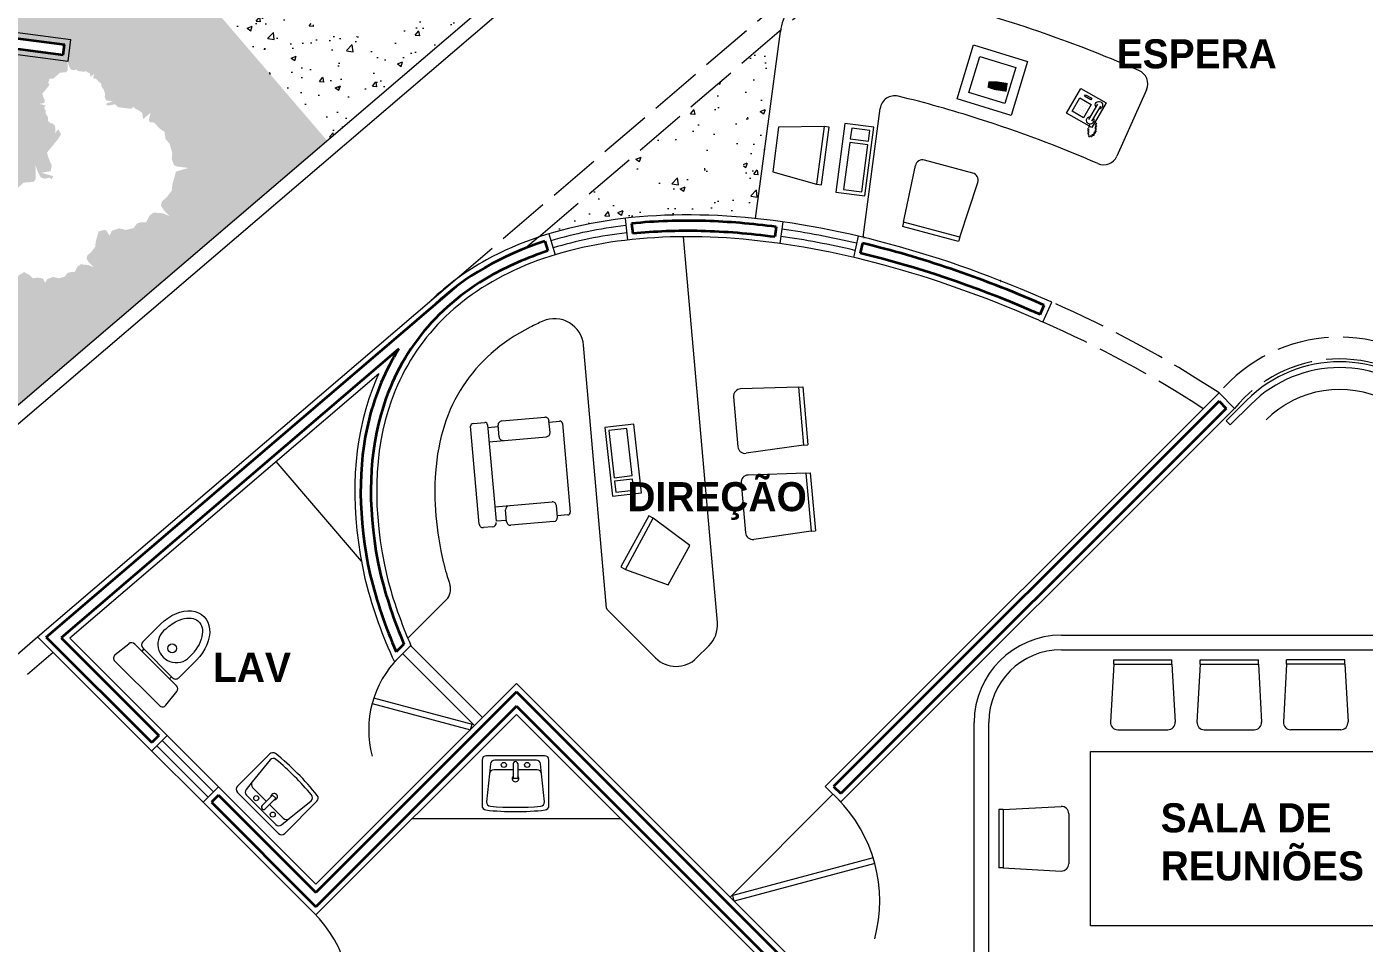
# Model space of a CAD drawing. Header units: millimetres. Extents: x 204 to 540, y 123 to 306.
# Drawn here: x 253.48 to 262.68, y 145.47 to 151.77 of the extents above; entities that cross this region are included whole.
import ezdxf

# ---------------------------------------------------------------- set-up
doc = ezdxf.new("R2010")
doc.units = ezdxf.units.MM
doc.header["$LTSCALE"] = 0.03
doc.linetypes.add('ACAD_ISO02W100', pattern=[15, 12, -3])
for name, color, linetype, lineweight in [('Banquetas', 253, 'Continuous', 0), ('Detalles de pisos', 40, 'Continuous', 0), ('Muebles', 200, 'Continuous', 0), ('mueblesmadera', 42, 'Continuous', 0), ('mueblessanitarios', 122, 'Continuous', 0), ('Muro carga', 150, 'Continuous', 35), ('Muros', 254, 'Continuous', 0), ('Proyeccion Trabes', 7, 'ACAD_ISO02W100', 0), ('Puertas', 22, 'Continuous', 0), ('sillonlobbie', 202, 'Continuous', 0), ('Ventanas', 121, 'Continuous', 0), ('Áreas verdes', 72, 'Continuous', 0)]:
    doc.layers.add(name, color=color, linetype=linetype, lineweight=lineweight)
doc.styles.get("Standard").update_dxf_attribs({"font": ''})
doc.styles.get('Standard').set_extended_font_data('Copperplate Gothic Bold', bold=True)
pattern_1 = [(50, (0.99555, -2.28306), (0.36436934, -0.03187817), [0.0381, -0.4191]), (355, (0.99555, -2.28306), (-0.07048565, 0.3821133), [0.03048, -0.33528]), (100.451, (1.0259, -2.2857), (0.293885, 0.35023338), [0.03238, -0.35618]), (46.1842, (0.99555, -2.18146), (0.5421581, -0.08408466), [0.05715, -0.62865]), (96.6356, (1.0407, -2.18847), (0.4748085, 0.4948511), [0.04857, -0.53427]), (351.184, (0.99555, -2.18146), (0.4748092, 0.4948502), [0.04572, -0.50292]), (21, (1.04635, -2.20686), (0.30322976, -0.20453104), [0.0381, -0.4191]), (326, (1.04635, -2.20686), (0.12360406, 0.36837593), [0.03048, -0.33528]), (71.4514, (1.0716, -2.2239), (0.426833, 0.1638457), [0.03238, -0.35618]), (37.5, (0.99555, -2.28306), (0.006177207, 0.16911008), [0, -0.331216, 0, -0.34036, 0, -0.33655]), (7.5, (0.99555, -2.28306), (0.13363933, 0.20036115), [0, -0.194056, 0, -0.323596, 0, -0.12827]), (327.5, (0.88226, -2.28306), (0.27118119, -0.01145749), [0, -0.127, 0, -0.39624, 0, -0.52578]), (317.5, (0.83146, -2.28306), (0.29625836, 0.05085298), [0, -0.1651, 0, -0.263144, 0, -0.37338])]

# ---------------------------------------------------------------- blocks, each defined once
blk = doc.blocks.new('A$C74F00692')
at = {"layer": 'mueblessanitarios'}
for p, q in [((0.43, 0.3733), (0.03, 0.3733)), ((0, 0.3433), (0, 0.0298)), ((0.0581, 0.3165), (0.0509, 0.2495)), ((0.215, 0.2763), (0.0807, 0.2763)), ((0.23, 0.3433), (0.0879, 0.3433)), ((0.215, 0.3198), (0.215, 0.2163)), ((0.3721, 0.3433), (0.23, 0.3433)), ((0.245, 0.3198), (0.245, 0.2163)), ((0.3793, 0.2763), (0.245, 0.2763)), ((0.4091, 0.2495), (0.4019, 0.3165)), ((0.46, 0.0298), (0.46, 0.3433)), ((0.0509, 0.2495), (0.03, 0.0556)), ((0.245, 0.2163), (0.215, 0.2163)), ((0.43, 0.0556), (0.4091, 0.2495))]:
    blk.add_line(p, q, dxfattribs=at)
for centre in [(0.15, 0.3098), (0.31, 0.3098)]:
    blk.add_circle(centre, 0.0175, dxfattribs=at)
for centre, radius, start, end in [((0.03, 0.3433), 0.03, 90, 180), ((0.43, 0.3433), 0.03, 0, 90), ((0.0807, 0.2463), 0.03, 90, 173.8494), ((0.0879, 0.3133), 0.03, 90, 173.8494), ((0.23, 0.3182), 0.0151, 353.69031, 186.30969), ((0.3721, 0.3133), 0.03, 6.1506, 90), ((0.3793, 0.2463), 0.03, 6.1506, 90), ((0.23, 0.2163), 0.0225, 131.81031, 48.18969), ((0.03, 0.0298), 0.03, 180, 263.40286), ((0.06, 0.0556), 0.03, 180, 265.0621), ((0.23, 2.0233), 2.005, 265.0621, 274.9379), ((0.4, 0.0556), 0.03, 274.9379, 0), ((0.43, 0.0298), 0.03, 276.59714, 0), ((0.23, 1.7591), 1.7708, 263.40286, 276.59714)]:
    blk.add_arc(centre, radius, start, end, dxfattribs=at)
blk = doc.blocks.new('A$C0F984F58')
at = {"layer": 'mueblessanitarios'}
for p, q in [((0.3227, 0.5702), (0.2007, 0.4482)), ((0.0112, 0.3595), (0.1055, 0.435)), ((0.4327, 0.1454), (0.1454, 0.4327)), ((0.2078, 0.3987), (0.1936, 0.3846)), ((0.4058, 0.2007), (0.2007, 0.4058)), ((0.0087, 0.3149), (0.3149, 0.0087)), ((0.5702, 0.3227), (0.4482, 0.2007)), ((0.3987, 0.2078), (0.3846, 0.1936)), ((0.3595, 0.0112), (0.435, 0.1055))]:
    blk.add_line(p, q, dxfattribs=at)
blk.add_circle((0.4029, 0.4029), 0.03, dxfattribs=at)
for centre, radius, start, end in [((0.4312, 0.4312), 0.1268, 125.22188, 324.77812), ((0.1242, 0.4115), 0.03, 45, 128.65981), ((0.2219, 0.427), 0.03, 135, 225), ((0.03, 0.3361), 0.03, 128.65981, 225), ((0.427, 0.2219), 0.03, 225, 315), ((0.4115, 0.1242), 0.03, 321.34019, 45), ((0.3361, 0.03), 0.03, 225, 321.34019)]:
    blk.add_arc(centre, radius, start, end, dxfattribs=at)
at = {"layer": 'mueblessanitarios', "extrusion": (0, 0, -1)}
blk.add_ellipse((0.4464, 0.4464), major_axis=(0.175, 0.175), ratio=0.707131, start_param=4.712389, end_param=7.853982, dxfattribs=at)
at = {"layer": 'mueblessanitarios'}
blk.add_open_spline([(0.3581, 0.5348), (0.3855, 0.5623), (0.4184, 0.5841), (0.4987, 0.6159), (0.5427, 0.6135), (0.5956, 0.5841), (0.6111, 0.5578), (0.6104, 0.4757), (0.5898, 0.4219), (0.5471, 0.3708), (0.5411, 0.3643), (0.5348, 0.3581)], degree=3, knots=[4.712389, 4.712389, 4.712389, 4.712389, 5.260928, 5.260928, 6.083572, 6.083572, 6.906217, 6.906217, 7.728861, 7.728861, 7.853982, 7.853982, 7.853982, 7.853982], dxfattribs=at)
blk = doc.blocks.new('RECTANG')
for p, q in [((1, 1), (0, 1)), ((0, 1), (0, 0)), ((1, 0), (1, 1)), ((0, 0), (1, 0))]:
    blk.add_line(p, q)
blk = doc.blocks.new('KEYBOARD', base_point=(60, 294))
for p, xscale, yscale, zscale in [((60, 294), 19, 8, 19), ((61, 295), 13, 5, 13), ((75, 295), 3, 5, 3)]:
    blk.add_blockref('RECTANG', p, dxfattribs=dict(xscale=xscale, yscale=yscale, zscale=zscale))
blk = doc.blocks.new('A$C40C91C8C')
at = {"layer": 'sillonlobbie'}
for p, q in [((0.0053, 0.4759), (0.4379, 0.9086)), ((0.4634, 0.9086), (0.5143, 0.8577)), ((0.5206, 0.8641), (0.4634, 0.8068)), ((0.5588, 0.8641), (0.7687, 0.6542)), ((0.7432, 0.4888), (0.4634, 0.7687)), ((0.7687, 0.616), (0.7114, 0.5588)), ((0.7623, 0.6097), (0.8132, 0.5588)), ((0.8577, 0.5652), (0.9022, 0.5206)), ((0.0562, 0.3996), (0.0053, 0.4505)), ((0.107, 0.4505), (0.0498, 0.3932)), ((0.425, 0.1706), (0.1452, 0.4505)), ((0.2597, 0.1452), (0.0498, 0.3551)), ((0.3551, 0.2024), (0.2978, 0.1452)), ((0.3551, 0.1007), (0.3042, 0.1516)), ((0.3996, 0.0053), (0.3424, 0.0625))]:
    blk.add_line(p, q, dxfattribs=at)
at = {"layer": 'sillonlobbie', "ltscale": 0.05}
for p, q in [((0.3424, 0.088), (0.8132, 0.5588)), ((0.9022, 0.4825), (0.425, 0.0053))]:
    blk.add_line(p, q, dxfattribs=at)
at = {"layer": 'sillonlobbie'}
for centre, radius, start, end in [((0.4507, 0.8959), 0.018, 45, 135), ((0.5397, 0.845), 0.027, 45, 135), ((0.4825, 0.7878), 0.027, 135, 225), ((0.7496, 0.6351), 0.027, 315, 45), ((0.6924, 0.5779), 0.027, 225, 315), ((0.8386, 0.5461), 0.027, 45, 135), ((0.018, 0.4632), 0.018, 135, 225), ((0.8832, 0.5016), 0.027, 315, 45), ((0.0689, 0.3742), 0.027, 135, 225), ((0.1261, 0.4314), 0.027, 45, 135), ((0.336, 0.2215), 0.027, 315, 45), ((0.2788, 0.1643), 0.027, 225, 315), ((0.3551, 0.0752), 0.018, 135, 225), ((0.4123, 0.018), 0.018, 225, 315)]:
    blk.add_arc(centre, radius, start, end, dxfattribs=at)
blk = doc.blocks.new('DIGITIZE')
for p, q in [((0, 16), (0, 0)), ((16, 16), (0, 16)), ((16, 0), (16, 16)), ((2.666667, 13.333333), (2.666667, 2.666667)), ((13.333333, 13.333333), (2.666667, 13.333333)), ((13.333333, 2.666667), (13.333333, 13.333333)), ((0, 0), (16, 0)), ((2.666667, 2.666667), (13.333333, 2.666667))]:
    blk.add_line(p, q)
blk.add_lwpolyline([(9.161793, 9.256161, 2.5, 1.75, 0), (7.182818, 9.545396, 1.75, 1.75, 0)], format="xyseb")
at = {"const_width": 2.5}
blk.add_lwpolyline([(12.625, 8.75), (9.161793, 9.256161)], dxfattribs=at)
blk.add_circle((7.924934, 9.436933), 0.5)
blk = doc.blocks.new('FNPHONE')
for p, q in [((-7.287295, 6.539472), (-7.287295, 1.539472)), ((-6.287295, 6.539472), (-6.287295, 1.539472)), ((-3.872666, 4.847341), (-3.872666, 4.847341)), ((-3.872666, 3.909841), (-3.872666, 3.909841)), ((-2.935166, 4.847341), (-2.935166, 4.847341)), ((-2.935166, 3.909841), (-2.935166, 3.909841)), ((-1.997666, 4.847341), (-1.997666, 4.847341)), ((-1.997666, 3.909841), (-1.997666, 3.909841)), ((-9.102528, 0.223208), (-9.702528, 0.023208)), ((-8.902528, 0.623208), (-9.502528, 0.423208)), ((-8.702528, 1.023208), (-9.302528, 0.823208)), ((-8.502528, 1.423208), (-9.102528, 1.223208)), ((-8.302528, 1.823208), (-8.902528, 1.623208)), ((-7.14169, 0.561087), (-7.502528, -0.576792)), ((-3.872666, 2.972341), (-3.872666, 2.972341)), ((-3.872666, 2.034841), (-3.872666, 2.034841)), ((-2.935166, 2.972341), (-2.935166, 2.972341)), ((-2.935166, 2.034841), (-2.935166, 2.034841)), ((-1.997666, 2.972341), (-1.997666, 2.972341)), ((-1.997666, 2.034841), (-1.997666, 2.034841)), ((-9.302528, -0.176792), (-9.902528, -0.376792)), ((-9.302528, -0.576792), (-9.902528, -0.776792)), ((-9.302528, -0.976792), (-9.902528, -1.176792)), ((-9.302528, -1.376792), (-9.902528, -1.576792)), ((-9.102528, -1.776792), (-9.702528, -1.976792)), ((-8.902528, -2.176792), (-9.502528, -2.376792)), ((-8.431886, -2.461597), (-9.031886, -2.661597)), ((-7.902528, -1.976792), (-8.502528, -2.176792)), ((-7.702528, -1.576792), (-8.302528, -1.776792)), ((-7.502528, -1.176792), (-8.102528, -1.376792)), ((-7.302528, -0.776792), (-7.902528, -0.976792))]:
    blk.add_line(p, q)
for centre, start, end in [((-6.787295, 6.539472), 298.491464, 241.508536), ((-6.787295, 1.539472), 118.491464, 61.508536)]:
    blk.add_arc(centre, 1.048157, start, end)
for p, xscale, yscale, zscale in [((-8.205282, 0), 8.205282, 8.104073, 8.205282), ((-4.810166, 1.253591), 3.75, 4.375, 3.75), ((-4.028916, 6.722341), 2.03125, 0.46875, 2.03125)]:
    blk.add_blockref('RECTANG', p, dxfattribs=dict(xscale=xscale, yscale=yscale, zscale=zscale))

msp = doc.modelspace()

# ---------------------------------------------------------------- hatches: boundary and pattern name
at = {"layer": 'Áreas verdes', "ltscale": 0.05}
h = msp.add_hatch(dxfattribs=at)
h.set_pattern_fill('AR-CONC,_O', color=256, scale=0.002)
h.set_pattern_definition(pattern_1)
h.paths.add_polyline_path([(258.7181, 156.4828), (257.9141, 156.5891), (257.3407, 156.0156), (258.0307, 155.9244), (258.011, 155.7757), (257.207, 155.882), (256.6335, 155.3085), (257.3236, 155.2173), (257.3039, 155.0686), (256.4999, 155.1749), (255.9264, 154.6014), (256.3155, 154.55, -0.324125), (257.4223, 154.8909, -1.339996), (258.5388, 154.9785, -0.579608), (258.0773, 153.7898, -0.365372), (257.1043, 152.9692, -0.29479), (256.5563, 152.3022, -1.236192), (255.1825, 152.9473), (254.3786, 153.0535), (253.8051, 152.4801), (254.4952, 152.3888), (254.4755, 152.2401), (255.5473, 150.9878), (260.0921, 154.8774)])
h.paths.add_polyline_path([(255.7986, 153.6664), (255.0857, 153.7607), (254.5122, 153.1872), (255.2023, 153.0959), (255.1826, 152.9475, -0.14272), (255.5315, 153.2059, -0.172212)], flags=17)
h.paths.add_polyline_path([(256.2276, 154.4103), (255.7928, 154.4678), (255.2193, 153.8943), (255.9094, 153.8031), (255.9011, 153.7403, -0.076532), (256.1248, 153.8329, -0.151934)], flags=17)
h = msp.add_hatch(dxfattribs=at)
h.set_pattern_fill('AR-CONC,_O', color=256, scale=0.002)
h.set_pattern_definition(pattern_1)
edge = h.paths.add_edge_path()
edge.add_line((254.4755, 152.2401), (253.6715, 152.3464))
edge.add_line((253.6715, 152.3464), (253.098, 151.773))
edge.add_line((253.098, 151.773), (253.0043, 151.7854))
edge.add_line((253.0043, 151.7854), (252.9687, 151.7497))
edge.add_line((252.9687, 151.7497), (253.7432, 151.6473))
edge.add_line((253.7432, 151.6473), (253.734, 151.5779))
edge.add_line((253.734, 151.5779), (252.9063, 151.6874))
edge.add_line((252.9063, 151.6874), (252.2972, 151.0783))
edge.add_line((252.2972, 151.0783), (253.0809, 150.9746))
edge.add_line((253.0809, 150.9746), (253.0613, 150.8259))
edge.add_line((253.0613, 150.8259), (252.2573, 150.9322))
edge.add_line((252.2573, 150.9322), (251.6838, 150.3588))
edge.add_line((251.6838, 150.3588), (252.3738, 150.2675))
edge.add_line((252.3738, 150.2675), (252.3582, 150.1494))
edge.add_arc((252.6066, 149.5762), 0.6247, -74.17725, 113.42869, ccw=False)
edge.add_ellipse((251.8563, 148.9137), major_axis=(-0.7503, -0.6626), ratio=0.823419, start_angle=449.53216, end_angle=496.89337, ccw=False)
edge.add_line((252.3958, 148.2905), (255.5473, 150.9878))
edge.add_line((255.5473, 150.9878), (254.4755, 152.2401))
h.paths.add_polyline_path([(253.9952, 151.3808), (253.9988, 151.3571), (254.0131, 151.339), (254.022, 151.3084), (254.0202, 151.2875), (254.0273, 151.268), (254.0345, 151.2624), (254.0774, 151.2568), (254.0345, 151.2443), (254.0314, 151.233), (254.045, 151.2283), (254.0914, 151.2366), (254.1128, 151.2171), (254.2021, 151.206), (254.22, 151.2199), (254.2271, 151.2088), (254.2593, 151.1921), (254.2772, 151.1781), (254.2843, 151.1363), (254.3343, 151.1781), (254.3236, 151.128), (254.3307, 151.114), (254.3593, 151.1113), (254.3986, 151.0695), (254.4308, 151.0472), (254.4379, 150.9998), (254.4665, 150.9636), (254.4843, 150.9023), (254.4808, 150.8605), (254.4951, 150.8215), (254.5094, 150.8103), (254.5951, 150.7992), (254.5094, 150.7741), (254.4843, 150.6821), (254.4808, 150.6431), (254.4486, 150.6013), (254.4129, 150.5679), (254.4058, 150.54), (254.4308, 150.5038), (254.4665, 150.4676), (254.42, 150.4871), (254.3557, 150.4927), (254.3272, 150.4704), (254.3057, 150.4258), (254.27, 150.4258), (254.2414, 150.4174), (254.22, 150.3868), (254.1664, 150.3728), (254.12, 150.384), (254.07, 150.3673), (254.0521, 150.3338), (254.0307, 150.3701), (254.0159, 150.3729), (253.9775, 150.3617), (253.9575, 150.2882), (253.9547, 150.257), (253.929, 150.2235), (253.9004, 150.1968), (253.8947, 150.1745), (253.9147, 150.1455), (253.9433, 150.1165), (253.9061, 150.1321), (253.8547, 150.1366), (253.8318, 150.1188), (253.8147, 150.0831), (253.7861, 150.0831), (253.7632, 150.0764), (253.7461, 150.0519), (253.7032, 150.0407), (253.666, 150.0496), (253.626, 150.0363), (253.6117, 150.0095), (253.5946, 150.0385), (253.5603, 150.0452), (253.526, 150.0407), (253.5032, 150.063), (253.466, 150.0831), (253.4289, 150.0608), (253.4117, 150.0274), (253.4117, 150.0764), (253.406, 150.1165), (253.3803, 150.1388), (253.3574, 150.1388), (253.3317, 150.1678), (253.3288, 150.2101), (253.3031, 150.2525), (253.306, 150.2815), (253.2888, 150.3082), (253.3031, 150.3372), (253.2374, 150.355), (253.2888, 150.364), (253.2945, 150.3952), (253.2774, 150.4353), (253.2688, 150.4665), (253.3288, 150.5401), (253.346, 150.5668), (253.3345, 150.5891), (253.3488, 150.6337), (253.3774, 150.6314), (253.3974, 150.6381), (253.4374, 150.676), (253.4631, 150.6983), (253.5289, 150.7028), (253.546, 150.7228), (253.546, 150.7786), (253.5432, 150.8187), (253.5603, 150.7741), (253.5803, 150.734), (253.606, 150.7251), (253.6432, 150.7318), (253.6552, 150.7209), (253.6663, 150.7434), (253.5841, 150.7657), (253.6484, 150.7769), (253.6556, 150.8159), (253.6342, 150.866), (253.6234, 150.9051), (253.6985, 150.997), (253.7199, 151.0304), (253.7031, 151.0631), (253.6916, 151.0562), (253.6808, 151.0353), (253.6808, 151.066), (253.6773, 151.091), (253.6612, 151.105), (253.6469, 151.105), (253.6308, 151.1231), (253.629, 151.1496), (253.613, 151.176), (253.6147, 151.1941), (253.604, 151.2109), (253.613, 151.229), (253.5719, 151.2401), (253.604, 151.2457), (253.6076, 151.2652), (253.5969, 151.2903), (253.5915, 151.3098), (253.629, 151.3557), (253.6398, 151.3725), (253.6326, 151.3864), (253.6415, 151.4143), (253.6594, 151.4129), (253.6719, 151.417), (253.6969, 151.4407), (253.713, 151.4547), (253.7541, 151.4575), (253.7648, 151.47), (253.7648, 151.5048), (253.763, 151.5299), (253.7737, 151.502), (253.7862, 151.477), (253.8023, 151.4714), (253.8255, 151.4756), (253.8362, 151.4658), (253.8809, 151.4602), (253.8898, 151.4672), (253.8934, 151.4616), (253.918, 151.4489), (253.922, 151.4254), (253.947, 151.4463), (253.9416, 151.4212), (253.9452, 151.4143), (253.9595, 151.4129), (253.9791, 151.392)], flags=16)
h.paths.add_polyline_path([(253.8148, 151.2568), (253.8148, 151.2485), (253.8094, 151.2526)], flags=0)
h.paths.add_polyline_path([(254.07, 150.7992), (254.07, 150.7825), (254.0592, 150.7908)], flags=0)
h.paths.add_polyline_path([(253.626, 150.3818), (253.626, 150.3684), (253.6175, 150.3751)], flags=0)
edge = h.paths.add_edge_path()
edge.add_ellipse((251.8563, 148.9137), major_axis=(-0.7503, -0.6626), ratio=0.823419, start_angle=390.45107, end_angle=448.30488, ccw=False)
edge.add_arc((251.1061, 148.2511), 0.4399, 267.48613, 329.74006, ccw=False)
edge.add_ellipse((250.3341, 147.4364), major_axis=(-0.772, -0.8147), ratio=0.36167, start_angle=407.26789, end_angle=494.74298, ccw=False)
edge.add_arc((249.562, 146.6217), 0.468, -99.58286, 6.96638, ccw=False)
edge.add_ellipse((248.8879, 146.0895), major_axis=(-0.6742, -0.5322), ratio=0.455109, start_angle=233.42545, end_angle=486.57455, ccw=False)
edge.add_arc((249.562, 146.6217), 0.468, 86.11349, 176.16577, ccw=False)
edge.add_ellipse((250.3341, 147.4364), major_axis=(-0.772, -0.8147), ratio=0.36167, start_angle=225.25702, end_angle=312.73211, ccw=False)
edge.add_arc((251.1061, 148.2511), 0.4399, 113.15854, 185.59375, ccw=False)
edge.add_ellipse((251.8563, 148.9137), major_axis=(-0.7503, -0.6626), ratio=0.823419, start_angle=326.24663, end_angle=329.54893, ccw=False)
edge.add_line((250.9294, 148.706), (250.136, 148.8109))
edge.add_line((250.136, 148.8109), (249.5625, 148.2374))
edge.add_line((249.5625, 148.2374), (250.2525, 148.1462))
edge.add_line((250.2525, 148.1462), (250.2329, 147.9975))
edge.add_line((250.2329, 147.9975), (249.4288, 148.1038))
edge.add_line((249.4288, 148.1038), (248.8554, 147.5303))
edge.add_line((248.8554, 147.5303), (249.5454, 147.4391))
edge.add_line((249.5454, 147.4391), (249.5258, 147.2904))
edge.add_line((249.5258, 147.2904), (248.7217, 147.3967))
edge.add_line((248.7217, 147.3967), (248.1483, 146.8232))
edge.add_line((248.1483, 146.8232), (248.8383, 146.732))
edge.add_line((248.8383, 146.732), (248.8186, 146.5833))
edge.add_line((248.8186, 146.5833), (248.0146, 146.6896))
edge.add_line((248.0146, 146.6896), (247.4412, 146.1161))
edge.add_line((247.4412, 146.1161), (248.1312, 146.0249))
edge.add_line((248.1312, 146.0249), (248.1115, 145.8762))
edge.add_line((248.1115, 145.8762), (247.3075, 145.9825))
edge.add_line((247.3075, 145.9825), (247.1168, 145.7917))
edge.add_arc((239.7904, 147.7638), 7.5871, 341.22728, 344.93425, ccw=False)
edge.add_arc((247.7997, 147.855), 2.664, 251.94164, 306.57916)
edge.add_line((249.3873, 145.7157), (252.3795, 148.2765))
edge = h.paths.add_edge_path()
edge.add_ellipse((251.8563, 148.9137), major_axis=(-0.7503, -0.6626), ratio=0.823419, start_angle=275.481, end_angle=316.61951, ccw=False)
edge.add_line((251.2416, 149.4653), (250.8431, 149.518))
edge.add_line((250.8431, 149.518), (250.2696, 148.9445))
edge.add_line((250.2696, 148.9445), (250.9363, 148.8564))
edge = h.paths.add_edge_path()
edge.add_line((252.308, 150.1249), (251.5502, 150.2251))
edge.add_line((251.5502, 150.2251), (250.9767, 149.6517))
edge.add_line((250.9767, 149.6517), (251.3915, 149.5968))
edge.add_ellipse((251.8563, 148.9137), major_axis=(-0.7503, -0.6626), ratio=0.823419, start_angle=223.10663, end_angle=264.04854, ccw=False)
edge.add_arc((252.6066, 149.5762), 0.6247, 118.55901, 157.07586, ccw=False)
h.paths.add_polyline_path([(247.1168, 145.7917), (246.8973, 145.5723, -0.007053), (246.8327, 145.3727, 0.014081), (246.9739, 145.3222, 0.016176)])
h.paths.add_polyline_path([(246.8973, 145.5723), (246.7371, 145.412, 0.009701), (246.8327, 145.3727, 0.007053)])
h = msp.add_hatch(dxfattribs=at)
h.set_pattern_fill('AR-CONC,_O', color=256, scale=0.002)
h.set_pattern_definition(pattern_1)
edge = h.paths.add_edge_path()
edge.add_arc((259.0606, 151.6843), 0.4, 170.82175, 172.38786, ccw=False)
edge.add_line((258.6657, 151.7481), (257.9533, 151.1383))
edge.add_line((257.9533, 151.1383), (257.9553, 151.138))
edge.add_line((257.9553, 151.138), (257.9437, 151.1145))
edge.add_line((257.9437, 151.1145), (257.9813, 151.0984))
edge.add_line((257.9813, 151.0984), (257.9815, 151.075))
edge.add_line((257.9815, 151.075), (258.0168, 151.0518))
edge.add_line((258.0168, 151.0518), (257.982, 151.0048))
edge.add_line((257.982, 151.0048), (257.9924, 150.9882))
edge.add_arc((258.0374, 150.9444), 0.0628, 77.6509, 135.8542, ccw=False)
edge.add_line((258.0509, 151.0058), (258.0441, 151.0193))
edge.add_line((258.0441, 151.0193), (258.0442, 151.0454))
edge.add_line((258.0442, 151.0454), (258.0809, 151.0506))
edge.add_line((258.0809, 151.0506), (258.0841, 151.0809))
edge.add_line((258.0841, 151.0809), (258.1217, 151.0788))
edge.add_line((258.1217, 151.0788), (258.1302, 151.0986))
edge.add_line((258.1302, 151.0986), (258.1835, 151.0912))
edge.add_line((258.1835, 151.0912), (258.1741, 151.0786))
edge.add_line((258.1741, 151.0786), (258.1813, 151.0535))
edge.add_line((258.1813, 151.0535), (258.1552, 151.0536))
edge.add_line((258.1552, 151.0536), (258.1572, 151.0127))
edge.add_line((258.1572, 151.0127), (258.1362, 151.0023))
edge.add_line((258.1362, 151.0023), (258.1309, 150.9605))
edge.add_line((258.1309, 150.9605), (258.0961, 150.9669))
edge.add_arc((258.0358, 150.945), 0.0641, -65.3908, 19.89596, ccw=False)
edge.add_line((258.0625, 150.8867), (258.0662, 150.8819))
edge.add_line((258.0662, 150.8819), (258.072, 150.8802))
edge.add_line((258.072, 150.8802), (258.1188, 150.8805))
edge.add_line((258.1188, 150.8805), (258.1423, 150.869))
edge.add_line((258.1423, 150.869), (258.1308, 150.8338))
edge.add_line((258.1308, 150.8338), (258.1567, 150.8176))
edge.add_line((258.1567, 150.8176), (258.1382, 150.7847))
edge.add_line((258.1382, 150.7847), (258.1524, 150.7685))
edge.add_line((258.1524, 150.7685), (258.1223, 150.7238))
edge.add_line((258.1223, 150.7238), (258.1152, 150.7377))
edge.add_line((258.1152, 150.7377), (258.0894, 150.7422))
edge.add_line((258.0894, 150.7422), (258.1009, 150.7657))
edge.add_line((258.1009, 150.7657), (258.0634, 150.7818))
edge.add_line((258.0634, 150.7818), (258.0632, 150.8052))
edge.add_line((258.0632, 150.8052), (258.0279, 150.8284))
edge.add_line((258.0279, 150.8284), (258.0627, 150.8754))
edge.add_line((258.0627, 150.8754), (258.0556, 150.8843))
edge.add_arc((258.0374, 150.9458), 0.0641, 240.20791, 286.50801, ccw=False)
edge.add_line((258.0055, 150.8901), (258.0014, 150.8778))
edge.add_line((258.0014, 150.8778), (258.009, 150.8258))
edge.add_line((258.009, 150.8258), (258.0009, 150.801))
edge.add_line((258.0009, 150.801), (257.9644, 150.8074))
edge.add_line((257.9644, 150.8074), (257.952, 150.7795))
edge.add_line((257.952, 150.7795), (257.9168, 150.7932))
edge.add_line((257.9168, 150.7932), (257.9027, 150.7769))
edge.add_line((257.9027, 150.7769), (257.8542, 150.8005))
edge.add_line((257.8542, 150.8005), (257.8671, 150.8095))
edge.add_line((257.8671, 150.8095), (257.8679, 150.8357))
edge.add_line((257.8679, 150.8357), (257.8928, 150.8275))
edge.add_line((257.8928, 150.8275), (257.9035, 150.867))
edge.add_line((257.9035, 150.867), (257.9267, 150.8704))
edge.add_line((257.9267, 150.8704), (257.9447, 150.9086))
edge.add_line((257.9447, 150.9086), (257.9961, 150.8807))
edge.add_line((257.9961, 150.8807), (258.0002, 150.8938))
edge.add_arc((258.0398, 150.9446), 0.0644, 142.58469, 232.08502, ccw=False)
edge.add_line((257.9886, 150.9837), (257.9784, 150.9983))
edge.add_line((257.9784, 150.9983), (257.9727, 151))
edge.add_line((257.9727, 151), (257.9259, 150.9997))
edge.add_line((257.9259, 150.9997), (257.9024, 151.0112))
edge.add_line((257.9024, 151.0112), (257.9138, 151.0464))
edge.add_line((257.9138, 151.0464), (257.888, 151.0626))
edge.add_line((257.888, 151.0626), (257.9064, 151.0955))
edge.add_line((257.9064, 151.0955), (257.905, 151.0971))
edge.add_line((257.905, 151.0971), (257.6577, 150.8854))
edge.add_line((257.6577, 150.8854), (257.66, 150.8844))
edge.add_line((257.66, 150.8844), (257.6602, 150.861))
edge.add_line((257.6602, 150.861), (257.6955, 150.8378))
edge.add_line((257.6955, 150.8378), (257.6607, 150.7908))
edge.add_line((257.6607, 150.7908), (257.671, 150.7742))
edge.add_arc((257.7161, 150.7304), 0.0628, 77.6509, 135.8542, ccw=False)
edge.add_line((257.7295, 150.7918), (257.7228, 150.8053))
edge.add_line((257.7228, 150.8053), (257.7229, 150.8315))
edge.add_line((257.7229, 150.8315), (257.7595, 150.8366))
edge.add_line((257.7595, 150.8366), (257.7627, 150.8669))
edge.add_line((257.7627, 150.8669), (257.8004, 150.8648))
edge.add_line((257.8004, 150.8648), (257.8088, 150.8846))
edge.add_line((257.8088, 150.8846), (257.8622, 150.8772))
edge.add_line((257.8622, 150.8772), (257.8528, 150.8646))
edge.add_line((257.8528, 150.8646), (257.86, 150.8395))
edge.add_line((257.86, 150.8395), (257.8339, 150.8396))
edge.add_line((257.8339, 150.8396), (257.8359, 150.7987))
edge.add_line((257.8359, 150.7987), (257.8149, 150.7883))
edge.add_line((257.8149, 150.7883), (257.8096, 150.7465))
edge.add_line((257.8096, 150.7465), (257.7748, 150.7529))
edge.add_arc((257.7145, 150.7311), 0.0641, -65.3908, 19.89596, ccw=False)
edge.add_line((257.7412, 150.6727), (257.7449, 150.6679))
edge.add_line((257.7449, 150.6679), (257.7507, 150.6662))
edge.add_line((257.7507, 150.6662), (257.7975, 150.6666))
edge.add_line((257.7975, 150.6666), (257.821, 150.655))
edge.add_line((257.821, 150.655), (257.8095, 150.6198))
edge.add_line((257.8095, 150.6198), (257.8354, 150.6036))
edge.add_line((257.8354, 150.6036), (257.8169, 150.5707))
edge.add_line((257.8169, 150.5707), (257.8311, 150.5545))
edge.add_line((257.8311, 150.5545), (257.801, 150.5098))
edge.add_line((257.801, 150.5098), (257.7939, 150.5238))
edge.add_line((257.7939, 150.5238), (257.7681, 150.5282))
edge.add_line((257.7681, 150.5282), (257.7796, 150.5517))
edge.add_line((257.7796, 150.5517), (257.742, 150.5678))
edge.add_line((257.742, 150.5678), (257.7419, 150.5912))
edge.add_line((257.7419, 150.5912), (257.7066, 150.6144))
edge.add_line((257.7066, 150.6144), (257.7413, 150.6614))
edge.add_line((257.7413, 150.6614), (257.7343, 150.6703))
edge.add_arc((257.716, 150.7318), 0.0641, 240.20791, 286.50801, ccw=False)
edge.add_line((257.6842, 150.6761), (257.6801, 150.6638))
edge.add_line((257.6801, 150.6638), (257.6877, 150.6118))
edge.add_line((257.6877, 150.6118), (257.6795, 150.587))
edge.add_line((257.6795, 150.587), (257.6431, 150.5934))
edge.add_line((257.6431, 150.5934), (257.6307, 150.5655))
edge.add_line((257.6307, 150.5655), (257.5955, 150.5792))
edge.add_line((257.5955, 150.5792), (257.5814, 150.563))
edge.add_line((257.5814, 150.563), (257.5329, 150.5865))
edge.add_line((257.5329, 150.5865), (257.5458, 150.5955))
edge.add_line((257.5458, 150.5955), (257.5466, 150.6217))
edge.add_line((257.5466, 150.6217), (257.5715, 150.6135))
edge.add_line((257.5715, 150.6135), (257.5822, 150.653))
edge.add_line((257.5822, 150.653), (257.6054, 150.6564))
edge.add_line((257.6054, 150.6564), (257.6234, 150.6946))
edge.add_line((257.6234, 150.6946), (257.6748, 150.6667))
edge.add_line((257.6748, 150.6667), (257.6789, 150.6798))
edge.add_arc((257.7184, 150.7306), 0.0644, 142.58469, 232.08502, ccw=False)
edge.add_line((257.6673, 150.7697), (257.6571, 150.7843))
edge.add_line((257.6571, 150.7843), (257.6514, 150.786))
edge.add_line((257.6514, 150.786), (257.6046, 150.7857))
edge.add_line((257.6046, 150.7857), (257.5811, 150.7972))
edge.add_line((257.5811, 150.7972), (257.5912, 150.8285))
edge.add_line((257.5912, 150.8285), (257.0004, 150.3228))
edge.add_spline(control_points=[(257.0004, 150.3228), (257.0116, 150.3266), (257.0228, 150.3303), (257.034, 150.3339)], knot_values=[9.031774, 9.031774, 9.031774, 9.031774, 9.042223, 9.042223, 9.042223, 9.042223], degree=3, periodic=0)
edge.add_spline(control_points=[(257.034, 150.3339), (257.0467, 150.338), (257.0594, 150.342), (257.0722, 150.3459)], knot_values=[9.020037, 9.020037, 9.020037, 9.020037, 9.031774, 9.031774, 9.031774, 9.031774], degree=3, periodic=0)
edge.add_spline(control_points=[(257.0722, 150.3459), (257.2355, 150.3958), (257.4108, 150.4314), (257.5962, 150.4527)], knot_values=[8.870221, 8.870221, 8.870221, 8.870221, 9.020037, 9.020037, 9.020037, 9.020037], degree=3, periodic=0)
edge.add_spline(control_points=[(257.5962, 150.4527), (257.6094, 150.4542), (257.6226, 150.4557), (257.6359, 150.457)], knot_values=[8.859547, 8.859547, 8.859547, 8.859547, 8.870221, 8.870221, 8.870221, 8.870221], degree=3, periodic=0)
edge.add_spline(control_points=[(257.6359, 150.457), (257.8635, 150.4805), (258.1056, 150.4827), (258.4029, 150.4599), (258.4475, 150.4559), (258.4923, 150.4512)], knot_values=[8.645173, 8.645173, 8.645173, 8.645173, 8.8277, 8.8277, 8.859547, 8.859547, 8.859547, 8.859547], degree=3, periodic=0)
edge.add_line((258.4923, 150.4512), (258.6641, 151.7373))
h.paths.add_polyline_path([(258.5369, 151.335), (258.5275, 151.3225), (258.5347, 151.2974), (258.5086, 151.2974), (258.5106, 151.2566), (258.4896, 151.2462), (258.4843, 151.2043), (258.4495, 151.2107, -0.39032), (258.4159, 151.1306), (258.4196, 151.1258), (258.4254, 151.1241), (258.4722, 151.1244), (258.4957, 151.1129), (258.4842, 151.0777), (258.5101, 151.0615), (258.4916, 151.0286), (258.5058, 151.0123), (258.4757, 150.9676), (258.4686, 150.9816), (258.4428, 150.9861), (258.4543, 151.0096), (258.4167, 151.0257), (258.4166, 151.0491), (258.3813, 151.0722), (258.416, 151.1193), (258.409, 151.1282, -0.204816), (258.3589, 151.134), (258.3548, 151.1217), (258.3624, 151.0697), (258.3542, 151.0448), (258.3178, 151.0513), (258.3054, 151.0234), (258.2702, 151.0371), (258.2561, 151.0208), (258.2076, 151.0444), (258.2205, 151.0534), (258.2213, 151.0795), (258.2462, 151.0714), (258.2569, 151.1108), (258.28, 151.1143), (258.2981, 151.1524), (258.3495, 151.1246), (258.3536, 151.1377, -0.411662), (258.342, 151.2276), (258.3318, 151.2422), (258.3261, 151.2439), (258.2793, 151.2435), (258.2558, 151.255), (258.2672, 151.2902), (258.2413, 151.3064), (258.2598, 151.3393), (258.2456, 151.3556), (258.2757, 151.4003), (258.2829, 151.3863), (258.3086, 151.3818), (258.2971, 151.3583), (258.3347, 151.3422), (258.3349, 151.3188), (258.3701, 151.2957), (258.3354, 151.2486), (258.3457, 151.232, -0.259564), (258.4042, 151.2496), (258.3975, 151.2631), (258.3976, 151.2893), (258.4342, 151.2945), (258.4374, 151.3248), (258.4751, 151.3226), (258.4835, 151.3425)], flags=16)
h.paths.add_polyline_path([(258.4586, 150.9178), (258.4492, 150.9053), (258.4565, 150.8802), (258.4303, 150.8802), (258.4323, 150.8394), (258.4113, 150.829), (258.406, 150.7871), (258.3712, 150.7935, -0.39032), (258.3376, 150.7134), (258.3414, 150.7086), (258.3471, 150.7068), (258.3939, 150.7072), (258.4174, 150.6957), (258.406, 150.6605), (258.4318, 150.6443), (258.4134, 150.6114), (258.4275, 150.5951), (258.3974, 150.5504), (258.3903, 150.5644), (258.3645, 150.5689), (258.3761, 150.5924), (258.3385, 150.6085), (258.3383, 150.6319), (258.303, 150.655), (258.3378, 150.7021), (258.3307, 150.711, -0.204816), (258.2806, 150.7168), (258.2765, 150.7045), (258.2841, 150.6525), (258.276, 150.6276), (258.2395, 150.634), (258.2271, 150.6062), (258.1919, 150.6199), (258.1778, 150.6036), (258.1294, 150.6272), (258.1422, 150.6362), (258.1431, 150.6623), (258.1679, 150.6542), (258.1786, 150.6936), (258.2018, 150.6971), (258.2198, 150.7352), (258.2713, 150.7074), (258.2753, 150.7205, -0.411662), (258.2638, 150.8103), (258.2536, 150.8249), (258.2478, 150.8267), (258.201, 150.8263), (258.1775, 150.8378), (258.189, 150.873), (258.1631, 150.8892), (258.1816, 150.9221), (258.1674, 150.9384), (258.1975, 150.9831), (258.2046, 150.9691), (258.2304, 150.9646), (258.2189, 150.9411), (258.2564, 150.925), (258.2566, 150.9016), (258.2919, 150.8785), (258.2571, 150.8314), (258.2675, 150.8148, -0.259564), (258.326, 150.8324), (258.3193, 150.8459), (258.3193, 150.8721), (258.356, 150.8772), (258.3592, 150.9076), (258.3969, 150.9054), (258.4053, 150.9253)], flags=16)

# ---------------------------------------------------------------- linework, layer by layer
at = {"layer": 'Banquetas'}
for p, q in [((249.3847, 145.7134), (267.9588, 161.6102)), ((249.4497, 145.6374), (267.9102, 161.437))]:
    msp.add_line(p, q, dxfattribs=at)
at = {"layer": 'Banquetas', "ltscale": 0.05}
msp.add_line((259.0252, 146.4925), (258.3181, 145.7854), dxfattribs=at)
at = {"layer": 'Banquetas'}
msp.add_arc((262.5077, 148.5608), 0.715, 62.96197, 135, dxfattribs=at)
at = {"layer": 'Detalles de pisos', "ltscale": 0.05}
for p, q in [((260.5958, 147.5862), (263.4958, 147.5862)), ((256.0675, 147.4592), (256.5624, 146.9642)), ((256.1223, 147.5141), (256.6173, 147.0191)), ((260.5958, 147.4862), (263.4958, 147.4862)), ((259.9958, 145.3862), (259.9958, 146.9862)), ((260.0958, 145.3862), (260.0958, 146.9862))]:
    msp.add_line(p, q, dxfattribs=at)
for radius in [0.6, 0.5]:
    msp.add_arc((260.5958, 146.9862), radius, 90, 180, dxfattribs=at)
at = {"layer": 'Muebles'}
for p, q in [((258.6518, 151.0793), (258.6115, 150.7733)), ((258.9643, 151.0852), (258.6518, 151.0793)), ((258.9643, 151.0852), (258.912, 150.688)), ((258.9472, 150.6834), (258.9994, 151.0805)), ((258.9994, 151.0805), (258.9643, 151.0852)), ((258.6115, 150.7733), (258.912, 150.688)), ((258.912, 150.688), (258.9472, 150.6834)), ((257.7591, 148.4077), (257.5679, 148.0557)), ((257.5991, 148.0387), (257.7903, 148.3907)), ((257.7903, 148.3907), (257.7591, 148.4077)), ((258.0403, 148.2035), (257.7903, 148.3907)), ((257.893, 147.9322), (258.0403, 148.2035)), ((257.5679, 148.0557), (257.5991, 148.0387)), ((257.5991, 148.0387), (257.893, 147.9322)), ((256.136, 146.3257), (257.5657, 146.3257))]:
    msp.add_line(p, q, dxfattribs=at)
at = {"layer": 'mueblesmadera', "ltscale": 0.05}
for p, q in [((258.4923, 150.4512), (258.6641, 151.7373)), ((261.1797, 151.3374), (260.9764, 150.8805)), ((259.2317, 150.3222), (259.3502, 151.2089)), ((259.9861, 150.7642), (259.6535, 150.8533)), ((259.5101, 150.4258), (259.5916, 150.8152)), ((259.8965, 150.3223), (260.0206, 150.7003)), ((259.5101, 150.4258), (259.5024, 150.3968)), ((259.8887, 150.2933), (259.5024, 150.3968)), ((259.8965, 150.3223), (259.5101, 150.4258)), ((259.8965, 150.3223), (259.8887, 150.2933)), ((258.7875, 149.292), (258.3899, 149.2794)), ((258.7875, 149.292), (258.8174, 149.2946)), ((258.7875, 149.292), (258.8224, 148.8935)), ((258.8174, 149.2946), (258.8523, 148.8961)), ((258.3417, 149.225), (258.3717, 148.8821)), ((258.8224, 148.8935), (258.4286, 148.8369)), ((258.8224, 148.8935), (258.8523, 148.8961)), ((255.7843, 148.0947), (255.1978, 148.78)), ((258.8393, 148.7002), (258.4417, 148.6876)), ((258.8393, 148.7002), (258.8692, 148.7028)), ((258.8393, 148.7002), (258.8742, 148.3017)), ((258.8692, 148.7028), (258.9041, 148.3043)), ((258.3935, 148.6332), (258.4235, 148.2903)), ((258.8742, 148.3017), (258.4804, 148.2451)), ((258.8742, 148.3017), (258.9041, 148.3043)), ((258.0883, 147.4294), (258.1726, 147.5138)), ((260.9546, 147.3862), (260.9325, 146.9889)), ((260.9546, 147.3862), (260.9546, 147.4162)), ((260.9546, 147.4162), (261.3546, 147.4162)), ((260.9546, 147.3862), (261.3546, 147.3862)), ((261.3546, 147.3862), (261.3546, 147.4162)), ((261.3546, 147.3862), (261.3766, 146.9889)), ((261.5486, 147.3862), (261.5265, 146.9889)), ((261.5486, 147.3862), (261.5486, 147.4162)), ((261.5486, 147.4162), (261.9486, 147.4162)), ((261.5486, 147.3862), (261.9486, 147.3862)), ((261.9486, 147.3862), (261.9486, 147.4162)), ((261.9486, 147.3862), (261.9707, 146.9889)), ((262.1428, 147.3862), (262.1208, 146.9889)), ((262.1428, 147.3862), (262.1428, 147.4162)), ((262.5428, 147.4162), (262.1428, 147.4162)), ((262.5428, 147.3862), (262.1428, 147.3862)), ((262.5428, 147.3862), (262.5428, 147.4162)), ((262.5428, 147.3862), (262.5649, 146.989)), ((260.9824, 146.9362), (261.3267, 146.9362)), ((261.5765, 146.9362), (261.9208, 146.9362)), ((262.515, 146.9362), (262.1707, 146.9362)), ((260.1658, 146.3862), (260.1658, 145.9862)), ((260.1958, 146.3862), (260.1658, 146.3862)), ((260.1958, 146.3862), (260.593, 146.4082)), ((260.1958, 146.3862), (260.1958, 145.9862)), ((260.6458, 146.3583), (260.6458, 146.014)), ((260.1958, 145.9862), (260.1658, 145.9862)), ((260.1958, 145.9862), (260.593, 145.9641))]:
    msp.add_line(p, q, dxfattribs=at)
at = {"layer": 'mueblesmadera'}
for p, q in [((258.2305, 147.6726), (257.9983, 150.3262)), ((257.4688, 147.7727), (257.3107, 149.5797)), ((256.3682, 147.8307), (256.1029, 147.5653)), ((257.4746, 147.7603), (257.8055, 147.4294)), ((260.7958, 145.5862), (260.7958, 146.7862)), ((260.7958, 146.7862), (263.2958, 146.7862)), ((263.2958, 145.5862), (260.7958, 145.5862))]:
    msp.add_line(p, q, dxfattribs=at)
for centre, radius, start, end in [((259.0606, 151.6843), 0.4, 80.2535, 172.38786), ((261.0883, 151.378), 0.1, 336.01536, 66.59083), ((259.4493, 151.1957), 0.1, 76.41673, 172.38786), ((260.8851, 150.9212), 0.1, 246.62059, 336.01536), ((257.1115, 149.5623), 0.2, 5, 113.72342), ((258.9913, 148.7799), 2.7334, 194.69187, 198.06264), ((256.2975, 147.9014), 0.1, 315, 18.06264), ((257.4888, 147.7744), 0.02, 185, 225), ((258.0312, 147.6552), 0.2, 315, 5), ((257.9469, 147.5709), 0.2, 225, 315)]:
    msp.add_arc(centre, radius, start, end, dxfattribs=at)
at = {"layer": 'mueblesmadera', "ltscale": 0.05}
for centre, start, end in [((259.6406, 150.805), 75, 168.17983), ((259.9731, 150.7159), 341.82017, 75), ((258.3915, 149.2294), 91.82017, 185), ((258.4215, 148.8864), 185, 278.17983), ((258.4433, 148.6376), 91.82017, 185), ((258.4733, 148.2946), 185, 278.17983), ((260.9824, 146.9862), 176.82017, 270), ((261.3267, 146.9862), 270, 3.17983), ((261.5765, 146.9862), 176.82017, 270), ((261.9208, 146.9862), 270, 3.17983), ((262.1707, 146.9862), 176.82331, 270.00314), ((262.515, 146.9862), 270.00314, 3.18297), ((260.5958, 146.3583), 0, 93.17983), ((260.5958, 146.014), 266.82017, 0)]:
    msp.add_arc(centre, 0.05, start, end, dxfattribs=at)
at = {"layer": 'mueblesmadera'}
for points, knots in [([(261.128, 151.4698), (260.9273, 151.5567), (260.7248, 151.6366), (260.2879, 151.7919), (260.0529, 151.8651), (259.5882, 151.9882), (259.3584, 152.039), (259.1283, 152.0785)], [8.2082444, 8.2082444, 8.2082444, 8.2082444, 8.3167938, 8.3167938, 8.442034, 8.442034, 8.5639804, 8.5639804, 8.5639804, 8.5639804]), ([(260.8454, 150.8294), (260.575, 150.9463), (260.3026, 151.0489), (259.8445, 151.1955), (259.6583, 151.248), (259.4728, 151.2929)], [8.2091193, 8.2091193, 8.2091193, 8.2091193, 8.3662283, 8.3662283, 8.474001, 8.474001, 8.474001, 8.474001]), ([(257.031, 149.7454), (257.0013, 149.7323), (256.9726, 149.7187), (256.7388, 149.598), (256.5896, 149.4631), (256.3764, 149.1368), (256.3106, 148.9421), (256.2801, 148.5177), (256.2968, 148.3086), (256.3488, 148.0809)], [9.1041768, 9.1041768, 9.1041768, 9.1041768, 9.1439252, 9.1439252, 9.4406009, 9.4406009, 9.7372766, 9.7372766, 9.9649353, 9.9649353, 9.9649353, 9.9649353])]:
    msp.add_open_spline(points, degree=3, knots=knots, dxfattribs=at)
at = {"layer": 'Muro carga'}
for p, q in [((252.8311, 151.7679), (253.7432, 151.6473)), ((252.8219, 151.6985), (253.734, 151.5779)), ((253.734, 151.5779), (253.7432, 151.6473)), ((257.6359, 150.4573), (257.6359, 150.457)), ((257.6405, 150.4171), (257.6485, 150.3475)), ((258.6356, 150.3937), (258.6258, 150.3244)), ((258.6413, 150.4336), (258.6412, 150.4334)), ((257.0339, 150.3342), (257.034, 150.3339)), ((259.2384, 150.3207), (259.2383, 150.3206)), ((257.0458, 150.2952), (257.0662, 150.2285)), ((259.2291, 150.2815), (259.2131, 150.2133)), ((260.1776, 150.0229), (260.1777, 150.023)), ((260.4482, 149.7917), (260.4766, 149.8556)), ((260.4929, 149.8922), (260.4929, 149.8923)), ((260.7325, 149.7825), (260.7325, 149.7826)), ((261.6783, 149.1951), (259.0287, 146.5456)), ((261.6783, 149.1951), (261.7278, 149.1456)), ((261.7278, 149.1456), (259.0782, 146.4961)), ((253.6177, 147.5725), (254.3429, 146.8473)), ((253.7207, 147.5685), (254.3924, 146.8968)), ((256.0768, 147.5251), (256.0236, 147.4719)), ((256.8509, 147.1961), (255.472, 145.8172)), ((256.8509, 147.1961), (260.3829, 143.6641)), ((256.8509, 147.0971), (255.472, 145.7182)), ((256.8509, 147.0971), (259.6298, 144.3182)), ((259.0287, 146.5456), (259.0782, 146.4961)), ((254.7531, 146.4372), (255.472, 145.7182)), ((254.8026, 146.4867), (255.472, 145.8172))]:
    msp.add_line(p, q, dxfattribs=at)
at = {"layer": 'Muro carga', "ltscale": 0.05}
for p, q in [((253.6177, 147.5725), (256.4352, 149.9839)), ((256.041, 149.5544), (253.7207, 147.5685)), ((254.3924, 146.8968), (254.3429, 146.8473)), ((254.8026, 146.4867), (254.7531, 146.4372))]:
    msp.add_line(p, q, dxfattribs=at)
at = {"layer": 'Muro carga'}
for centre, radius, start, end in [((258.9752, 148.769), 3.2241, 193.80782, 203.72287), ((258.9738, 148.768), 3.1524, 193.8147, 203.22052)]:
    msp.add_arc(centre, radius, start, end, dxfattribs=at)
for points, knots in [([(258.6356, 150.3937), (258.4687, 150.4161), (258.3058, 150.4298), (257.9721, 150.4398), (257.8024, 150.4339), (257.6405, 150.4171)], [8.6102427, 8.6102427, 8.6102427, 8.6102427, 8.7279978, 8.7279978, 8.8594599, 8.8594599, 8.8594599, 8.8594599]), ([(258.6258, 150.3244), (258.4519, 150.3477), (258.2826, 150.3614), (257.956, 150.369), (257.7987, 150.363), (257.6485, 150.3475)], [8.61036, 8.61036, 8.61036, 8.61036, 8.7347553, 8.7347553, 8.8592512, 8.8592512, 8.8592512, 8.8592512]), ([(257.0662, 150.2285), (256.9208, 150.1815), (256.7866, 150.1229), (256.2875, 149.835), (256.0307, 149.5091), (255.828, 148.7818), (255.8262, 148.4129), (255.9126, 148.0153)], [9.0324012, 9.0324012, 9.0324012, 9.0324012, 9.1734878, 9.1734878, 9.6122204, 9.6122204, 9.9556482, 9.9556482, 9.9556482, 9.9556482]), ([(260.4482, 149.7917), (260.4305, 149.7995), (260.4128, 149.8072), (259.9965, 149.9865), (259.598, 150.1205), (259.2131, 150.2133)], [8.1995905, 8.1995905, 8.1995905, 8.1995905, 8.2112671, 8.2112671, 8.4738438, 8.4738438, 8.4738438, 8.4738438]), ([(260.4766, 149.8556), (260.469, 149.859), (260.4613, 149.8624), (260.0413, 150.0453), (259.6284, 150.1852), (259.2291, 150.2815)], [8.1995244, 8.1995244, 8.1995244, 8.1995244, 8.2045437, 8.2045437, 8.4739662, 8.4739662, 8.4739662, 8.4739662]), ([(256.041, 149.5544), (255.9491, 149.4083), (255.8805, 149.2466), (255.757, 148.7511), (255.7596, 148.3871), (255.8443, 147.9995)], [9.4504704, 9.4504704, 9.4504704, 9.4504704, 9.6287755, 9.6287755, 9.9559149, 9.9559149, 9.9559149, 9.9559149])]:
    msp.add_open_spline(points, degree=3, knots=knots, dxfattribs=at)
msp.add_open_spline([(257.0458, 150.2952), (256.7467, 150.198), (256.4913, 150.0516), (256.291, 149.8605)], degree=3, dxfattribs=at)
at = {"layer": 'Muros'}
for p, q in [((252.7967, 151.8128), (253.7881, 151.6817)), ((253.7684, 151.533), (253.7881, 151.6817)), ((252.777, 151.6641), (253.7684, 151.533)), ((257.5962, 150.4527), (257.6133, 150.3036)), ((258.6809, 150.428), (258.6598, 150.2795)), ((257.0722, 150.3459), (257.1159, 150.2025)), ((259.1994, 150.3298), (259.1651, 150.1838)), ((260.4685, 149.739), (260.5295, 149.876)), ((261.6783, 149.2517), (258.9722, 146.5456)), ((261.6783, 149.2517), (261.7844, 149.1456)), ((261.7844, 149.1456), (259.0782, 146.4395)), ((253.5589, 147.5748), (255.472, 145.6617)), ((253.7796, 147.5662), (255.472, 145.8738)), ((256.1242, 147.5159), (256.0108, 147.4025)), ((256.8509, 147.2527), (255.472, 145.8738)), ((256.8509, 147.2527), (260.4394, 143.6641)), ((256.8509, 147.0405), (255.472, 145.6617)), ((256.8509, 147.0405), (259.5732, 144.3182)), ((258.9722, 146.5456), (259.0782, 146.4395))]:
    msp.add_line(p, q, dxfattribs=at)
at = {"layer": 'Muros', "ltscale": 0.05}
for p, q in [((257.0004, 150.3228), (256.9128, 150.2479)), ((253.5589, 147.5748), (256.4092, 150.0143)), ((255.9031, 149.3837), (253.7796, 147.5662)), ((254.449, 146.8968), (254.3429, 146.7907)), ((254.8026, 146.5433), (254.6965, 146.4372))]:
    msp.add_line(p, q, dxfattribs=at)
at = {"layer": 'Muros'}
for centre, radius, start, end in [((258.9912, 148.7799), 3.2833, 194.61399, 204.80323), ((258.9913, 148.7799), 3.1334, 194.69187, 203.79101)]:
    msp.add_arc(centre, radius, start, end, dxfattribs=at)
for points, knots in [([(260.5295, 149.876), (260.5277, 149.8768), (260.5259, 149.8776), (259.7797, 150.209), (259.0305, 150.412), (257.687, 150.5147), (257.0928, 150.4145), (256.5017, 150.0887), (256.3743, 149.9956), (256.2631, 149.8892)], [8.191554, 8.191554, 8.191554, 8.191554, 8.192708, 8.192708, 8.67702, 8.67702, 9.161332, 9.161332, 9.31453, 9.31453, 9.31453, 9.31453]), ([(260.4685, 149.739), (260.4461, 149.7489), (260.4236, 149.7588), (259.7132, 150.0674), (259.0252, 150.2534), (257.7919, 150.364), (257.2483, 150.2882), (256.4175, 149.9015), (256.1298, 149.5935), (255.8668, 148.8515), (255.8559, 148.4378), (255.9603, 147.9852)], [8.191554, 8.191554, 8.191554, 8.191554, 8.206418, 8.206418, 8.661886, 8.661886, 9.117354, 9.117354, 9.572823, 9.572823, 9.96686, 9.96686, 9.96686, 9.96686]), ([(255.9031, 149.3837), (255.8973, 149.371), (255.8916, 149.3582), (255.738, 148.9975), (255.7018, 148.5859), (255.7866, 148.0788), (255.7993, 148.0154), (255.8141, 147.9515)], [9.523609, 9.523609, 9.523609, 9.523609, 9.5375435, 9.5375435, 9.9137547, 9.9137547, 9.9668589, 9.9668589, 9.9668589, 9.9668589])]:
    msp.add_open_spline(points, degree=3, knots=knots, dxfattribs=at)
at = {"layer": 'Proyeccion Trabes'}
for p, q in [((256.4092, 150.0143), (261.9031, 154.7162)), ((257.0004, 150.3228), (262.0095, 154.6099)), ((250.587, 145.0313), (253.5589, 147.5748)), ((250.6934, 144.9249), (253.6653, 147.4684))]:
    msp.add_line(p, q, dxfattribs=at)
for centre, radius, start, end in [((257.4275, 142.7986), 7.7273, 56.62583, 66.33214), ((257.4275, 142.7986), 7.5773, 56.85928, 66.33214), ((262.505, 148.5538), 1.0819, 45.16042, 139.82933), ((262.5046, 148.5529), 0.9328, 45.1857, 140.54547)]:
    msp.add_arc(centre, radius, start, end, dxfattribs=at)
at = {"layer": 'Puertas'}
for p, q in [((261.7278, 149.0608), (261.8678, 149.2007)), ((261.7561, 149.0325), (261.8961, 149.1725)), ((261.7278, 149.0608), (261.7561, 149.0325))]:
    msp.add_line(p, q, dxfattribs=at)
at = {"layer": 'Puertas', "ltscale": 0.05}
for p, q in [((255.858, 147.1171), (256.5342, 146.936)), ((255.8684, 147.1558), (256.5445, 146.9746)), ((256.5342, 146.936), (256.5445, 146.9746)), ((259.302, 146.0546), (258.336, 145.7958)), ((259.3123, 146.016), (258.3464, 145.7571)), ((258.3464, 145.7571), (258.336, 145.7958))]:
    msp.add_line(p, q, dxfattribs=at)
at = {"layer": 'Puertas'}
for centre, radius, start, end in [((262.5077, 148.5608), 0.905, 45, 135), ((262.5077, 148.5608), 0.865, 45, 135), ((254.8179, 145.043), 0.9, 345, 45)]:
    msp.add_arc(centre, radius, start, end, dxfattribs=at)
at = {"layer": 'Puertas', "ltscale": 0.05}
for centre, radius, start, end in [((256.5342, 146.936), 0.7, 135, 195), ((258.3464, 145.7571), 1, 345, 45)]:
    msp.add_arc(centre, radius, start, end, dxfattribs=at)
at = {"layer": 'Ventanas'}
for p, q in [((254.3783, 146.8261), (254.7319, 146.4725)), ((254.4137, 146.8614), (254.7672, 146.5079))]:
    msp.add_line(p, q, dxfattribs=at)
for points in [[(257.6019, 150.403), (257.4193, 150.382), (257.2469, 150.3469), (257.0868, 150.298)], [(257.6076, 150.3529), (257.4279, 150.3321), (257.2586, 150.2974), (257.1016, 150.2494)], [(259.1765, 150.2323), (259.0034, 150.2729), (258.833, 150.3052), (258.6668, 150.3288)], [(259.188, 150.2811), (259.0134, 150.3221), (258.8417, 150.3547), (258.6738, 150.3785)]]:
    msp.add_open_spline(points, degree=3, dxfattribs=at)

# ---------------------------------------------------------------- block references
at = {"layer": 'Muebles'}
for name, p, xscale, yscale, zscale, rotation in [('DIGITIZE', (259.991, 151.6456), -0.0242769596905386, 0.024276959690539, 0.02427695969054407, 163.0493622054387), ('FNPHONE', (260.6312, 151.1761), -0.02427695969054664, 0.024276959690539, 0.02427695969054407, 329.9999999999911), ('KEYBOARD', (259.244, 150.6064), 0.02509863766823654, 0.02509863766823628, 0.02509863766823022, 82.4986668546563), ('KEYBOARD', (257.4562, 149.0154), 0.02509863766820569, 0.02509863766825049, 0.02509863766823022, 276.4986668546278)]:
    msp.add_blockref(name, p, dxfattribs=dict(at, xscale=xscale, yscale=yscale, zscale=zscale, rotation=rotation))
at = {"layer": 'Puertas', "ltscale": 0.05}
for name, p in [('A$C0F984F58', (254.0808, 147.0926)), ('A$C74F00692', (256.6132, 146.384))]:
    msp.add_blockref(name, p, dxfattribs=at)
at = {"layer": 'Puertas', "ltscale": 0.05, "rotation": 135}
msp.add_blockref('A$C74F00692', (255.5, 146.4649), dxfattribs=at)
at = {"layer": 'sillonlobbie', "ltscale": 0.05, "rotation": 229.9999999999999}
msp.add_blockref('A$C40C91C8C', (256.8042, 149.3516), dxfattribs=at)

# ---------------------------------------------------------------- texts
for s, p in [('ESPERA', (260.9756, 151.4841)), ('DIREÇÃO', (257.612, 148.4387)), ('LAV', (254.7648, 147.265)), ('SALA DE', (261.2774, 146.2301)), ('REUNIÕES', (261.2774, 145.8993))]:
    msp.add_text(s, height=0.2).set_placement(p)

doc.saveas('drawing.dxf')
